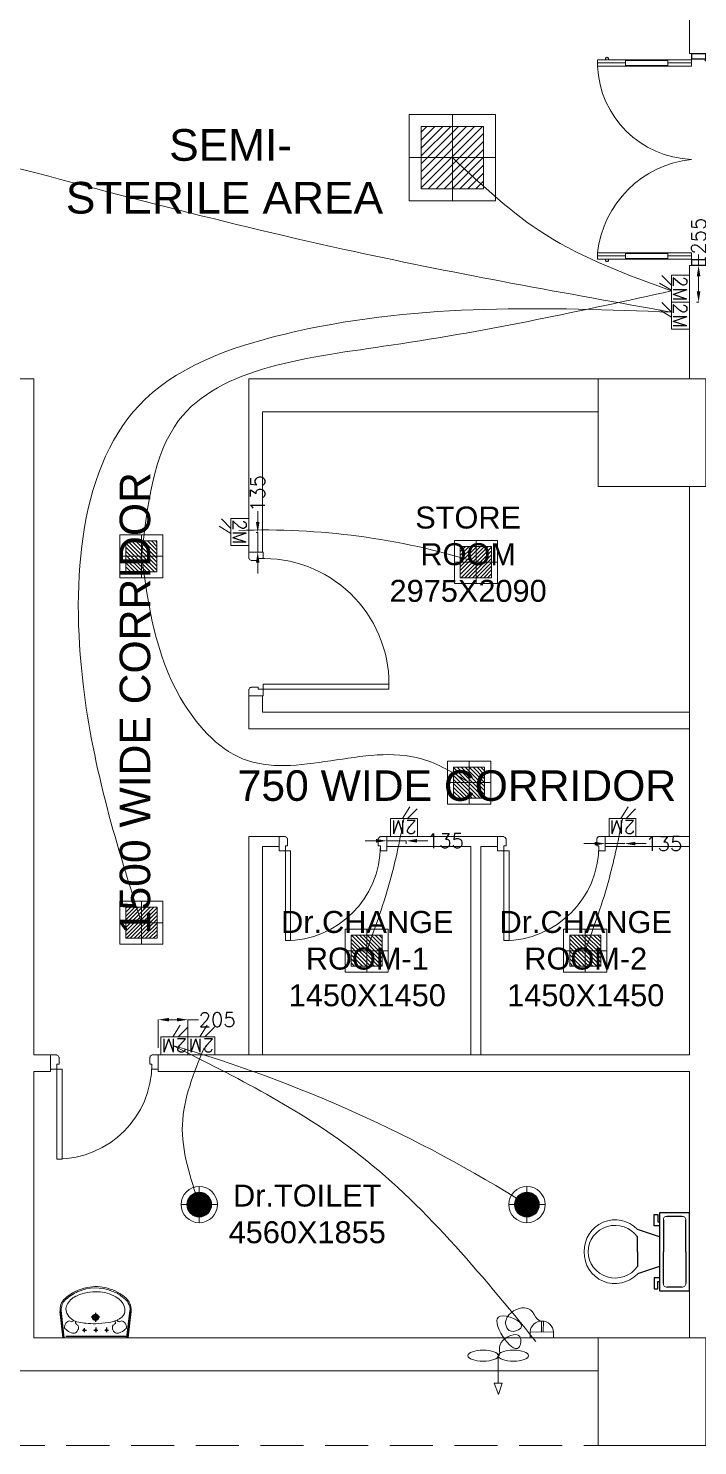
# Model space of a CAD drawing. Extents: x 3505867 to 4040009, y -660366 to -590408.
# Drawn here: x 3572977 to 3577633, y -613703 to -603838 of the extents above; entities that cross this region are included whole.
import ezdxf
from ezdxf.enums import TextEntityAlignment as Align

# ---------------------------------------------------------------- set-up
doc = ezdxf.new("R2010")
doc.units = 0
doc.header["$LTSCALE"] = 6
doc.header["$MEASUREMENT"] = 0
doc.linetypes.add('HIDDEN', pattern=[0.375, 0.25, -0.125])
doc.layers.get('0').update_dxf_attribs({"linetype": 'CONTINUOUS', "lineweight": 0})
doc.layers.get('Defpoints').update_dxf_attribs({"linetype": 'CONTINUOUS', "lineweight": 0})
for name, color, linetype, lineweight in [('24W RAW POWER', 1, 'CONTINUOUS', 0), ('24W UPS POWER LIGHT', 5, 'CONTINUOUS', 0), ('Chajja', 7, 'CONTINUOUS', 0), ('COL', 5, 'CONTINUOUS', 0), ('DIM', 7, 'CONTINUOUS', 0), ('DOOR', 44, 'CONTINUOUS', 0), ('Double Leaf Door', 4, 'CONTINUOUS', 0), ('ELE 36W EMERGENCY LIGHT', 5, 'CONTINUOUS', 0), ('ELE-12W LED', 1, 'CONTINUOUS', 0), ('ELE-12W UPS LIGHT', 3, 'CONTINUOUS', 0), ('ELE-24W EMERGENCY  LED LIGHT', 5, 'CONTINUOUS', 0), ('ELE-24W LED LIGHT', 1, 'CONTINUOUS', 0), ('ELE-2M RAW P.SB', 40, 'CONTINUOUS', 0), ('ELE-2M UPS P.SB', 3, 'CONTINUOUS', 0), ('ELE-36W EMERGENCY  LED LIGHT', 7, 'CONTINUOUS', 0), ('ELE-CABLE TRAY', 31, 'CONTINUOUS', 0), ('ELE-EXHAUST FAN', 10, 'CONTINUOUS', 0), ('WALL', 10, 'CONTINUOUS', 0)]:
    doc.layers.add(name, color=color, linetype=linetype, lineweight=lineweight)
doc.layers.add('ELE-LIGHTING WIRING', color=7, linetype='CONTINUOUS', lineweight=0, true_color=0x63d7b6)
doc.styles.add('ARIAL', font='arial.ttf')
doc.styles.add('ROMANS', font='romans.shx')
doc.styles.get("Standard").update_dxf_attribs({"font": 'SIMPLEX'})
doc.dimstyles.new('AEPL1', dxfattribs={"dimtxt": 100, "dimasz": 75, "dimexe": 1.25, "dimexo": 50, "dimtad": 0, "dimdec": 0, "dimtxsty": 'ROMANS', "dimcen": 2.5, "dimclrd": 7, "dimclre": 7, "dimadec": 0, "dimazin": 0, "dimtfac": 1, "dimtdec": 0, "dimtmove": 0, "dimatfit": 3, "dimfxl": 1, "dimlwd": 0, "dimlwe": 0, "dimarcsym": 0})

# ---------------------------------------------------------------- blocks, each defined once
blk = doc.blocks.new('750')
at = {"layer": 'DOOR'}
for p, q in [((-50, 705), (-47.5, 705)), ((-35, 690), (-35, 692.5)), ((-50, 45), (-47.5, 45)), ((-35, 60), (-35, 57.5)), ((50, 45), (50, 80)), ((50, 80), (675, 80)), ((50, 45), (675, 45)), ((675, 45), (675, 80))]:
    blk.add_line(p, q, dxfattribs=at)
for points in [[(15, 690), (15, 705), (50, 705), (50, 750), (-50, 750), (-50, 705)], [(-35, 690), (15, 690)], [(15, 60), (15, 45), (50, 45), (50, 0), (-50, 0), (-50, 45)], [(-35, 60), (15, 60)]]:
    blk.add_lwpolyline(points, dxfattribs=at)
for centre, start, end in [((-35, 705), 180, 270), ((-35, 45), 90, 180)]:
    blk.add_arc(centre, 12.5, start, end, dxfattribs=at)
at = {"layer": 'DOOR', "color": 145}
blk.add_arc((15, 45), 660, 0, 90, dxfattribs=at)
blk = doc.blocks.new('1800x80')
at = {"layer": 'Double Leaf Door'}
for points in [[(101770.4, -25417.9), (101775.3, -25417.9), (101775.3, -25121.4), (101770.4, -25121.4)], [(101814, -25121.4), (101809.1, -25121.4), (101809.1, -25417.9), (101814, -25417.9)], [(103113.4, -25121.4), (103118.4, -25121.4), (103118.4, -25417.9), (103113.4, -25417.9)], [(103157.1, -25417.9), (103152.1, -25417.9), (103152.1, -25121.4), (103157.1, -25121.4)]]:
    blk.add_hatch(color=6, dxfattribs=at).paths.add_polyline_path(points)
at = {"layer": 'Double Leaf Door', "color": 8}
for p, q in [((101770.4, -25581.8), (101770.4, -24927.6)), ((101770.4, -24927.6), (101814, -24927.6)), ((101792.2, -25121.4), (101792.2, -24927.6)), ((101814, -24927.6), (101814, -25581.8)), ((103157.1, -24927.6), (103113.4, -24927.6)), ((103113.4, -24927.6), (103113.4, -25581.8)), ((103135.3, -25121.4), (103135.3, -24927.6)), ((103157.1, -25581.8), (103157.1, -24927.6)), ((101756, -24985.1), (101756, -25003.1)), ((101770.4, -24983.1), (101758, -24983.1)), ((101758, -25005), (101770.4, -25005)), ((101770.4, -24983.1), (101770.4, -25005)), ((103157.1, -24983.1), (103169.5, -24983.1)), ((103157.1, -24983.1), (103157.1, -25005)), ((103169.5, -25005), (103157.1, -25005)), ((103171.5, -24985.1), (103171.5, -25003.1)), ((101792.2, -25581.8), (101792.2, -25417.9)), ((103135.3, -25581.8), (103135.3, -25417.9)), ((101726.2, -25581.8), (101726.2, -25681.8)), ((101766.4, -25581.8), (101726.2, -25581.8)), ((101728.2, -25583.8), (101728.2, -25679.8)), ((101764.4, -25583.8), (101728.2, -25583.8)), ((101764.4, -25678.9), (101764.4, -25583.8)), ((101766.4, -25676.9), (101766.4, -25581.8)), ((101814, -25581.8), (101770.4, -25581.8)), ((103113.4, -25581.8), (103157.1, -25581.8)), ((103161.1, -25676.9), (103161.1, -25581.8)), ((103161.1, -25581.8), (103201.2, -25581.8)), ((103163, -25678.9), (103163, -25583.8)), ((103163, -25583.8), (103199.3, -25583.8)), ((103199.3, -25583.8), (103199.3, -25679.8)), ((103201.2, -25581.8), (103201.2, -25681.8)), ((101726.2, -25681.8), (101766.4, -25681.8)), ((101728.2, -25679.8), (101766.4, -25679.8)), ((101776.3, -25678.9), (101764.4, -25678.9)), ((101778.3, -25676.9), (101766.4, -25676.9)), ((101766.4, -25679.8), (101776.3, -25679.8)), ((101766.4, -25681.8), (101778.3, -25681.8)), ((101776.3, -25679.8), (101776.3, -25678.9)), ((101778.3, -25681.8), (101778.3, -25676.9)), ((103149.1, -25681.8), (103149.1, -25676.9)), ((103149.1, -25676.9), (103161.1, -25676.9)), ((103161.1, -25681.8), (103149.1, -25681.8)), ((103151.1, -25679.8), (103151.1, -25678.9)), ((103151.1, -25678.9), (103163, -25678.9)), ((103161.1, -25679.8), (103151.1, -25679.8)), ((103199.3, -25679.8), (103161.1, -25679.8)), ((103201.2, -25681.8), (103161.1, -25681.8))]:
    blk.add_line(p, q, dxfattribs=at)
at = {"layer": 'Double Leaf Door', "color": 6}
for p, q in [((101814, -25121.4), (101770.4, -25121.4)), ((101770.4, -25121.4), (101770.4, -25417.9)), ((101775.3, -25417.9), (101775.3, -25121.4)), ((101809.1, -25417.9), (101809.1, -25121.4)), ((101814, -25417.9), (101814, -25121.4)), ((103113.4, -25417.9), (103113.4, -25121.4)), ((103113.4, -25121.4), (103157.1, -25121.4)), ((103118.4, -25417.9), (103118.4, -25121.4)), ((103152.1, -25417.9), (103152.1, -25121.4)), ((103157.1, -25121.4), (103157.1, -25417.9)), ((101770.4, -25417.9), (101814, -25417.9)), ((103157.1, -25417.9), (103113.4, -25417.9))]:
    blk.add_line(p, q, dxfattribs=at)
at = {"layer": 'Double Leaf Door', "color": 6, "ltscale": 100}
for p, q in [((101809.1, -25121.4), (101809.1, -25417.9)), ((103118.4, -25121.4), (103118.4, -25417.9))]:
    blk.add_line(p, q, dxfattribs=at)
at = {"layer": 'Double Leaf Door', "color": 6}
for points in [[(101770.4, -25121.4), (101770.4, -25417.9), (101775.3, -25417.9), (101775.3, -25121.4), (101770.4, -25121.4)], [(101814, -25121.4), (101814, -25417.9), (101809.1, -25417.9), (101809.1, -25121.4), (101814, -25121.4)], [(103113.4, -25121.4), (103113.4, -25417.9), (103118.4, -25417.9), (103118.4, -25121.4), (103113.4, -25121.4)], [(103157.1, -25121.4), (103157.1, -25417.9), (103152.1, -25417.9), (103152.1, -25121.4), (103157.1, -25121.4)]]:
    blk.add_lwpolyline(points, dxfattribs=at)
at = {"layer": 'Double Leaf Door', "ltscale": 5000}
for points in [[(101770.4, -25121.4), (101770.4, -25417.9), (101775.3, -25417.9), (101775.3, -25121.4), (101770.4, -25121.4)], [(103157.1, -25121.4), (103157.1, -25417.9), (103152.1, -25417.9), (103152.1, -25121.4), (103157.1, -25121.4)]]:
    blk.add_lwpolyline(points, dxfattribs=at)
at = {"layer": 'Double Leaf Door', "color": 8}
for centre, radius, start, end in [((101731.8, -25658.9), 736, 6.01421, 83.58626), ((103143.1, -25606.8), 679.9, 92.50464, 177.89489), ((101756, -24994.1), 3.72, 90, 270), ((101758, -24985.1), 1.98, 90, 180), ((101758, -25003.1), 1.98, 180, 270), ((103169.5, -24985.1), 1.98, 0, 90), ((103169.5, -25003.1), 1.98, 270, 0), ((103171.5, -24994.1), 3.72, 270, 90)]:
    blk.add_arc(centre, radius, start, end, dxfattribs=at)
blk = doc.blocks.new('A$C19B8274B')
at = {"layer": 'DOOR'}
for p, q in [((-45, 925), (-80, 925)), ((-80, 50), (-80, 925)), ((-45, 50), (-45, 925)), ((-45, 50), (-80, 50)), ((-955, -50), (-955, -47.5)), ((-940, -35), (-942.5, -35)), ((-60, -35), (-57.5, -35)), ((-45, -50), (-45, -47.5))]:
    blk.add_line(p, q, dxfattribs=at)
for points in [[(-940, 15), (-955, 15), (-955, 50), (-1000, 50), (-1000, -50), (-955, -50)], [(-940, -35), (-940, 15)], [(-60, 15), (-45, 15), (-45, 50), (0, 50), (0, -50), (-45, -50)], [(-60, -35), (-60, 15)]]:
    blk.add_lwpolyline(points, dxfattribs=at)
at = {"layer": 'DOOR', "color": 145}
blk.add_arc((-80, 50), 875, 90, 182.29244, dxfattribs=at)
at = {"layer": 'DOOR'}
for centre, start, end in [((-955, -35), 270, 0), ((-45, -35), 180, 270)]:
    blk.add_arc(centre, 12.5, start, end, dxfattribs=at)
blk = doc.blocks.new('rhej')
at = {"color": 8, "lineweight": 25}
for p, q in [((271.6, 188.9), (271.6, 266.4)), ((271.6, 266.4), (297.5, 266.4)), ((297.5, 266.4), (297.5, 214.7)), ((297.5, 214.7), (310.4, 214.7)), ((310.4, 279.4), (310.4, -263.7)), ((517.3, 279.4), (310.4, 279.4)), ((336.3, 227.7), (336.3, 7.8)), ((465.6, 253.5), (362.2, 253.5)), ((491.5, 7.8), (491.5, 227.7)), ((517.3, 7.8), (517.3, 279.4)), ((310.4, 111.3), (155.3, 163)), ((155.3, 7.8), (155.3, 111.3)), ((310.4, 188.9), (271.6, 188.9)), ((155.3, 7.8), (155.3, -95.6)), ((336.3, -212), (336.3, 7.8)), ((491.5, 7.8), (491.5, -212)), ((517.3, -263.7), (517.3, 7.8)), ((310.4, -95.6), (155.3, -147.3)), ((271.6, -173.2), (271.6, -250.8)), ((310.4, -173.2), (271.6, -173.2)), ((271.6, -250.8), (297.5, -250.8)), ((297.5, -250.8), (297.5, -199.1)), ((297.5, -199.1), (310.4, -199.1)), ((310.4, -263.7), (517.3, -263.7)), ((465.6, -237.9), (362.2, -237.9))]:
    blk.add_line(p, q, dxfattribs=at)
at = {"color": 8, "extrusion": (0, 0, -1)}
for centre, major_axis, start_param, end_param in [((0, 15.7), (151.4, -151.4), 2.319632, 4.738539), ((0.9, 2.3), (-133.6, -133.6), 0.814663, 3.31238), ((358.9, 230.9), (-16.2, -16.2), 0.643501, 2.498091), ((468.8, 230.9), (16.2, -16.2), 3.785094, 5.639684), ((0, 0), (-151.4, -151.4), 4.686239, 7.105146), ((0.9, 13.4), (-133.6, -133.6), 4.541602, 7.039318), ((358.9, -215.2), (-16.2, -16.2), -0.927295, 0.927295), ((468.8, -215.2), (16.2, -16.2), 5.35589, 7.21048)]:
    blk.add_ellipse(centre, major_axis=major_axis, ratio=1, start_param=start_param, end_param=end_param, dxfattribs=at)
blk = doc.blocks.new('u46')
at = {"color": 8, "lineweight": 25}
for p, q in [((-10.2, 228.4), (174.5, 249.1)), ((-10.2, 220.4), (181.2, 241.9)), ((-0.6, -208.9), (0.6, 208.9)), ((56.5, 80.8), (29.2, 80.8)), ((61.7, 1.6), (29.2, 1.6)), ((44.2, 92.9), (44.2, 66.7)), ((44.2, 13.7), (44.2, -12.6)), ((163.2, 3), (101.8, 3)), ((133.1, -27.2), (133.1, 33.1)), ((61.7, -73.2), (29.2, -73.2)), ((44.2, -61.1), (44.2, -87.4)), ((-10.2, -216.1), (181.2, -237.6)), ((-10.2, -224.1), (174.5, -244.8))]:
    blk.add_line(p, q, dxfattribs=at)
at = {"color": 8, "extrusion": (0, 0, -1)}
for centre, major_axis, start_param, end_param in [((144.8, 128.2), (1.1, 126.1), -1.238036, -0.892193), ((65.8, 198.9), (0, 20.7), -1.101507, 0.481509), ((57.5, 163.3), (-0.3, 56.9), 0.324902, 0.965135), ((208, 103.4), (0, 109.8), -1.431017, -0.436146), ((189.6, 137.7), (0, 70.9), -0.405199, 0.56573), ((187.7, 150.5), (0, 99.5), -0.132539, 0.848731), ((185.8, 147.6), (0.1, 94.4), -0.049658, 0.838116), ((153.9, 79), (-0.2, 139.7), 0.557563, 1.193786), ((57.3, 20.1), (0, 275.4), 0.806541, 1.180915), ((49.5, 13.5), (-0.1, 293.9), 0.809856, 1.41441), ((56, 154.5), (0, 34), 4.33982, 5.202657), ((64.6, 170.4), (0.3, 49.2), 3.359735, 4.09512), ((62.5, 153), (0, 31.9), 2.620328, 3.422401), ((104.1, 117.8), (-0.2, 26.8), -1.278641, -0.487266), ((96.3, 135.9), (0, 7.39), -0.727724, 1.373337), ((387.1, 47.9), (-0.3, 296.4), -1.495794, -1.328336), ((110.3, 167.2), (-6.08, 6.08), 4.867594, 6.265028), ((110.5, 165), (5.47, 5.47), 2.097053, 3.541809), ((90.3, 184.5), (0, 17.9), 0.880684, 2.260744), ((13.1, 6.8), (0, 297.5), 1.141495, 1.637774), ((35, 2.5), (0, 302.7), 1.155365, 1.952189), ((44.2, 80.8), (0.02, 6.43), 3.139035, 9.42222), ((44.2, 1.6), (0.08, 6.43), 3.12883, 9.412015), ((820.2, -1), (0.1, 732.1), -1.56667, -1.474079), ((888.1, 36.7), (0.8, 800.7), 4.558159, 4.668067), ((133.1, 3), (0, 21.6), 3.141254, 9.424439), ((133.1, 3), (-0.1, 15.5), 3.145308, 9.428493), ((133.1, 3), (0, 10.9), 3.142047372431534, 9.42523267961112), ((72.5, -1.7), (-0.1, 274.2), 1.346594, 1.865175), ((44.2, -73.2), (0.02, 6.43), 3.139035, 9.42222), ((263.1, -73.7), (0.1, 166.8), 4.181112, 4.641559), ((56.1, -13.3), (0.2, 287), 1.808981, 2.322804), ((62.5, -10.9), (0, 247.5), 1.579809, 2.112792), ((56, -148.1), (0, 34), 4.222121, 5.084958), ((64.6, -163.9), (0.1, 49.2), -0.960797, -0.225412), ((144.8, -121.8), (-0.3, 126.1), 4.027191, 4.373034), ((62.5, -146.6), (-0.1, 31.9), -0.276767, 0.525307), ((57.5, -156.9), (0.3, 56.9), 2.176458, 2.816691), ((104.1, -111.4), (0.2, 26.8), 3.628858, 4.420234), ((96.6, -128.2), (-0.03, 8.55), 1.455188, 3.796569), ((110.3, -160.8), (-6.08, 6.08), 4.730546, 6.12798), ((111.3, -159.3), (6.17, 6.17), 4.354779, 6.027124), ((90.3, -178.1), (0, 17.9), 0.880848, 2.260908), ((192.6, -126.1), (0, 80.1), 3.554495, 4.299548), ((163.1, -79.8), (0.2, 126), 2.054055, 2.802751), ((171.7, -117.2), (-0.1, 123.1), 2.127435, 2.640092), ((124.5, -51.6), (-0.2, 200.3), 1.868215, 2.281789), ((65.8, -192.5), (0, 20.7), 2.661884, 4.2449), ((181.2, -107), (0, 94.7), 2.890537, 3.362984), ((184.7, -162.2), (-0.1, 83.2), 2.850118, 3.264751), ((188.2, -159.7), (0, 78.1), 2.562376, 3.231693), ((187.2, -138.1), (-0.1, 106), 2.310552, 2.942572)]:
    blk.add_ellipse(centre, major_axis=major_axis, ratio=1, start_param=start_param, end_param=end_param, dxfattribs=at)
blk = doc.blocks.new('CIVIL IVF')
at = {"layer": 'Chajja', "color": 8, "linetype": 'HIDDEN', "ltscale": 200}
blk.add_line((-33055, 235.2), (-10540, 235.2), dxfattribs=at)
at = {"layer": 'COL', "color": 8}
for points in [[(-16305, 7660.2), (-15555, 7660.2), (-15555, 6910.2), (-16305, 6910.2)], [(-15555, 985.2), (-16305, 985.2), (-16305, 235.2), (-15555, 235.2)]]:
    blk.add_lwpolyline(points, close=True, dxfattribs=at)
at = {"layer": 'WALL', "color": 8, "linetype": 'ByBlock'}
for p, q in [((-15670, 9925.2), (-15670, 10700.2)), ((-15670, 7660.2), (-15670, 8450.2)), ((-22265, 7660.2), (-20230, 7660.2)), ((-20230, 7660.2), (-20230, 2955.2)), ((-18735, 7660.2), (-16305, 7660.2)), ((-16305, 7430.2), (-18640, 7430.2)), ((-15670, 6910.2), (-15670, 2955.2)), ((-18735, 6455.2), (-18640, 6455.2)), ((-18735, 5455.2), (-18735, 5225.2)), ((-18735, 5455.2), (-18640, 5455.2)), ((-18640, 5455.2), (-18640, 5340.2)), ((-15670, 5340.2), (-18640, 5340.2)), ((-15670, 5225.2), (-18735, 5225.2)), ((-18525, 4475.2), (-18735, 4475.2)), ((-18735, 4475.2), (-18735, 2955.2)), ((-18525, 4405.2), (-18525, 4475.2)), ((-17005, 4475.2), (-17775, 4475.2)), ((-17775, 4405.2), (-17775, 4475.2)), ((-17005, 4405.2), (-17005, 4475.2)), ((-15670, 4475.2), (-16255, 4475.2)), ((-16255, 4405.2), (-16255, 4475.2)), ((-18525, 4405.2), (-18640, 4405.2)), ((-18640, 4405.2), (-18640, 2955.2)), ((-17190, 4405.2), (-17775, 4405.2)), ((-17190, 4405.2), (-17190, 2955.2)), ((-17120, 4405.2), (-17120, 2955.2)), ((-17005, 4405.2), (-17120, 4405.2)), ((-15670, 4405.2), (-16255, 4405.2)), ((-20115, 2955.2), (-20230, 2955.2)), ((-20115, 2955.2), (-20115, 2840.2)), ((-15670, 2955.2), (-19365, 2955.2)), ((-19365, 2955.2), (-19365, 2840.2)), ((-20230, 2840.2), (-20230, 985.2)), ((-20115, 2840.2), (-20230, 2840.2)), ((-15670, 2840.2), (-19365, 2840.2)), ((-15670, 2840.2), (-15670, 985.2)), ((-20230, 985.2), (-16305, 985.2)), ((-22265, 755.2), (-16305, 755.2))]:
    blk.add_line(p, q, dxfattribs=at)
at = {"layer": 'WALL', "color": 8, "lineweight": 0}
for p, q in [((-15670, 9925.2), (-15555, 9925.2)), ((-15670, 8450.2), (-15555, 8450.2)), ((-18735, 7660.2), (-18735, 6455.2)), ((-18640, 7430.2), (-18640, 6455.2)), ((-16190, 985.2), (-15935, 985.2))]:
    blk.add_line(p, q, dxfattribs=at)
at = {"layer": 'DOOR', "color": 8, "linetype": 'Continuous', "rotation": 270}
blk.add_blockref('A$C19B8274B', (-18685, 5455.2), dxfattribs=at)
at = {"layer": 'DOOR', "color": 8, "rotation": 270}
for p in [(-18525, 4425.2), (-17005, 4425.2), (-20115, 2905.2)]:
    blk.add_blockref('750', p, dxfattribs=at)
at = {"layer": 'Double Leaf Door', "color": 8, "rotation": 90}
blk.add_blockref('1800x80', (-41236.8, -93276.1), dxfattribs=at)
at = {"layer": 'WALL', "color": 8, "linetype": 'ByBlock'}
blk.add_blockref('rhej', (-16187.3, 1577.3), dxfattribs=at)
at = {"layer": 'WALL', "color": 8, "linetype": 'ByBlock', "rotation": 90}
blk.add_blockref('u46', (-19799, 995.4), dxfattribs=at)
at = {"layer": 'DIM', "color": 8, "style": 'ARIAL'}
blk.add_text('1500 WIDE CORRIDOR', height=212.5, rotation=90, dxfattribs=at).set_placement((-19357.7, 5403), align=Align.BOTTOM_CENTER)
blk.add_text('750 WIDE CORRIDOR', height=212.5, dxfattribs=at).set_placement((-17287.7, 4659.4), align=Align.BOTTOM_CENTER)
at = {"layer": 'DIM', "color": 8, "char_height": 153, "width": 1198.956, "attachment_point": 5, "style": 'ARIAL'}
for s, insert in [('STORE ROOM\\P2975X2090', (-17209.4, 6439)), ('Dr.CHANGE\\PROOM-1\\P1450X1450', (-17911, 3624.2)), ('Dr.CHANGE\\PROOM-2\\P1450X1450', (-16391.1, 3624.2)), ('Dr.TOILET\\P4560X1855', (-18328.8, 1847.2))]:
    blk.add_mtext(s, dxfattribs=dict(at, insert=insert))
at = {"layer": 'WALL', "color": 8, "linetype": 'Continuous', "insert": (-18904.7, 9103.3), "char_height": 220.414, "width": 4941.395, "attachment_point": 5, "style": 'ARIAL'}
blk.add_mtext(' SEMI-\\PSTERILE AREA', dxfattribs=at)
blk = doc.blocks.new('18W LED')
at = {"layer": 'ELE-12W LED'}
h = blk.add_hatch(dxfattribs=at)
h.set_pattern_fill('ANSI31', color=252)
h.set_pattern_definition([(45, (-1135553.9097, 459369.4158), (-2.24506403, 2.24506403), [])])
edge = h.paths.add_edge_path()
edge.add_arc((0, 0), 85.7, 0, 360)
at = {"layer": 'ELE-12W LED', "color": 1}
for p, q in [((0, -126.1), (0, 126.1)), ((-126.1, 0), (126.1, 0))]:
    blk.add_line(p, q, dxfattribs=at)
for radius in [126.1, 85.7]:
    blk.add_circle((0, 0), radius, dxfattribs=at)
blk = doc.blocks.new('2M UPS SB')
at = {"layer": 'ELE-2M UPS P.SB', "color": 3}
for p, q in [((-134, 160), (-69, 265)), ((-240, 160), (-240, 0)), ((0, 160), (-240, 160)), ((-88, 160), (-3, 245)), ((0, 160), (0, 0))]:
    blk.add_line(p, q, dxfattribs=at)
blk.add_text('2M', height=120, rotation=180, dxfattribs=at).set_placement((-6, 143))
blk = doc.blocks.new('A$C44D17E71')
at = {"layer": 'ELE-EXHAUST FAN', "color": 1}
for p, q in [((-13.3, 0.72), (-9.75, 2.1)), ((-13.3, 0.72), (-9.75, -0.48)), ((-9.75, 2.1), (-9.75, -0.48)), ((-0.97, 0.81), (-9.75, 0.81)), ((6.62, -9.32), (4.71, -9.31)), ((4.71, -9.31), (4.71, -16.8)), ((6.59, -16.81), (6.62, -9.32)), ((6.61, -12.95), (10.07, -12.97)), ((6.61, -13.55), (10.06, -13.57)), ((6.59, -16.81), (4.71, -16.8))]:
    blk.add_line(p, q, dxfattribs=at)
blk.add_ellipse((-0.97, 5.64), major_axis=(0, -4.83), ratio=0.36355, dxfattribs=at)
at = {"layer": 'ELE-EXHAUST FAN', "color": 1, "extrusion": (0, 0, -1)}
blk.add_ellipse((-0.97, -4.02), major_axis=(0, 4.83), ratio=0.36355, dxfattribs=at)
blk.add_ellipse((6.31, -13.06), major_axis=(0.02, 3.76), ratio=1, start_param=0.079283, end_param=3.06231, dxfattribs=at)
at = {"layer": 'ELE-EXHAUST FAN', "color": 1}
blk.add_open_spline([(-1.04, 0.81), (-0.79, -0.3), (3.44, 2.5), (7.59, -7.04), (-0.96, -5.98), (5.22, 0.41), (14.27, 3.09), (9.16, -9.39), (5.43, -2.53), (11.73, 0.02), (16.82, -10.79), (10.14, -10.71), (10.07, -12.97)], degree=3, knots=[0, 0, 0, 0, 6.261699, 12.352893, 15.787239, 21.858742, 28.752755, 35.678217, 39.225495, 45.354107, 53.693878, 67.421453, 67.421453, 67.421453, 67.421453], dxfattribs=at)
blk = doc.blocks.new('2M SB')
at = {"layer": 'ELE-2M RAW P.SB'}
for p, q in [((-134, 160), (-69, 265)), ((-240, 160), (-240, 0)), ((0, 160), (-240, 160)), ((-88, 160), (-3, 245)), ((0, 160), (0, 0))]:
    blk.add_line(p, q, dxfattribs=at)
blk.add_text('2M', height=120, rotation=180, dxfattribs=at).set_placement((-6, 143))
blk = doc.blocks.new('QWE')
at = {"layer": 'ELE-12W UPS LIGHT'}
h = blk.add_hatch(dxfattribs=at)
h.set_pattern_fill('ANSI31', color=8)
h.set_pattern_definition([(45, (-1135553.9097, 459369.4158), (-2.24506403, 2.24506403), [])])
edge = h.paths.add_edge_path()
edge.add_arc((0, 0), 85.7, 0, 360)
at = {"layer": 'ELE-12W UPS LIGHT', "color": 3}
for p, q in [((0, -126.1), (0, 126.1)), ((-126.1, 0), (126.1, 0))]:
    blk.add_line(p, q, dxfattribs=at)
for radius in [126.1, 85.7]:
    blk.add_circle((0, 0), radius, dxfattribs=at)
blk = doc.blocks.new('24w led light')
at = {"layer": 'ELE-24W LED LIGHT', "color": 1, "lineweight": 0}
for p, q in [((159, 159), (-160, 159)), ((-160, 159), (-160, -160)), ((115, 115), (-116, 115)), ((-116, 115), (-116, -116)), ((110, -116), (-116, 110)), ((115, -92), (-92, 115)), ((115, -64), (-64, 115)), ((115, -35), (-35, 115)), ((115, -7), (-7, 115)), ((-1, -160), (-1, 159)), ((115, 21), (21, 115)), ((115, 49), (49, 115)), ((115, 77), (77, 115)), ((115, 106), (106, 115)), ((115, -116), (115, 115)), ((159, -160), (159, 159)), ((82, -116), (-116, 82)), ((54, -116), (-116, 54)), ((26, -116), (-116, 26)), ((-160, -1), (159, -1)), ((-3, -116), (-116, -3)), ((-31, -116), (-116, -31)), ((-59, -116), (-116, -59)), ((-87, -116), (-116, -87)), ((-160, -160), (159, -160)), ((-115, -116), (-116, -115)), ((-116, -116), (115, -116))]:
    blk.add_line(p, q, dxfattribs=at)
blk = doc.blocks.new('24w led emeregency')
at = {"layer": 'ELE-24W EMERGENCY  LED LIGHT'}
h = blk.add_hatch(dxfattribs=at)
h.set_pattern_fill('ANSI31', scale=166.67, style=0)
h.paths.add_polyline_path([(-115, -115), (-115, 115), (115, 115), (115, -115)])
at = {"layer": 'ELE-24W EMERGENCY  LED LIGHT', "color": 5}
for p, q in [((0, 160), (0, -160)), ((-160, 0), (160, 0))]:
    blk.add_line(p, q, dxfattribs=at)
for points in [[(-160, -160), (-160, 160), (160, 160), (160, -160)], [(-115, -115), (-115, 115), (115, 115), (115, -115)]]:
    blk.add_lwpolyline(points, close=True, dxfattribs=at)
blk = doc.blocks.new('ELE.EMERGENCY 40W LED LIGHT')
at = {"layer": 'ELE-36W EMERGENCY  LED LIGHT'}
h = blk.add_hatch(dxfattribs=at)
h.set_pattern_fill('ANSI31', color=5, scale=300, style=0)
h.paths.add_polyline_path([(-207.7, -207.7), (-207.7, 207.7), (207.7, 207.7), (207.7, -207.7)])
for p, q in [((0, 288), (0, -288)), ((-288, 0), (288, 0))]:
    blk.add_line(p, q, dxfattribs=at)
for points in [[(-288, -288), (-288, 288), (288, 288), (288, -288)], [(-207.7, -207.7), (-207.7, 207.7), (207.7, 207.7), (207.7, -207.7)]]:
    blk.add_lwpolyline(points, close=True, dxfattribs=at)
blk = doc.blocks.new('*D482')
at = {"layer": 'Defpoints', "color": 0, "linetype": 'ByBlock', "transparency": 16777216}
for p in [(3577576, -605488.3), (3577640, -605488.3), (3577576, -605743.4)]:
    blk.add_point(p, dxfattribs=at)
at = {"layer": 'ELE-CABLE TRAY', "color": 7, "linetype": 'ByBlock', "lineweight": 0, "transparency": 16777216}
for p, q in [((3577640, -605488.3), (3577640, -605413.3)), ((3577626, -605488.3), (3577641.2, -605488.3)), ((3577640, -605668.4), (3577640, -605563.3)), ((3577626, -605743.4), (3577641.2, -605743.4))]:
    blk.add_line(p, q, dxfattribs=at)
at = {"layer": 'ELE-CABLE TRAY', "color": 7, "linetype": 'ByBlock', "transparency": 16777216}
for points in [[(3577652.5, -605563.3), (3577627.5, -605563.3), (3577640, -605488.3)], [(3577627.5, -605668.4), (3577652.5, -605668.4), (3577640, -605743.4)]]:
    blk.add_solid(points, dxfattribs=at)
at = {"layer": 'ELE-CABLE TRAY', "color": 0, "linetype": 'ByBlock', "transparency": 16777216, "insert": (3577640, -605284.1), "char_height": 100, "attachment_point": 5, "rotation": 90, "style": 'ROMANS'}
blk.add_mtext('255', dxfattribs=at)
blk = doc.blocks.new('*D498')
at = {"layer": 'Defpoints', "color": 0, "linetype": 'ByBlock', "transparency": 16777216}
for p in [(3574511, -607348.2), (3574572.6, -607348.2), (3574511, -607483.2)]:
    blk.add_point(p, dxfattribs=at)
at = {"layer": 'ELE-CABLE TRAY', "color": 7, "linetype": 'ByBlock', "lineweight": 0, "transparency": 16777216}
for p, q in [((3574572.6, -607273.2), (3574572.6, -607198.2)), ((3574561, -607348.2), (3574573.9, -607348.2)), ((3574572.6, -607483.2), (3574572.6, -607348.2)), ((3574561, -607483.2), (3574573.9, -607483.2)), ((3574572.6, -607558.2), (3574572.6, -607633.2))]:
    blk.add_line(p, q, dxfattribs=at)
at = {"layer": 'ELE-CABLE TRAY', "color": 7, "linetype": 'ByBlock', "transparency": 16777216}
for points in [[(3574560.1, -607273.2), (3574585.1, -607273.2), (3574572.6, -607348.2)], [(3574585.1, -607558.2), (3574560.1, -607558.2), (3574572.6, -607483.2)]]:
    blk.add_solid(points, dxfattribs=at)
at = {"layer": 'ELE-CABLE TRAY', "color": 0, "linetype": 'ByBlock', "transparency": 16777216, "insert": (3574572.6, -607076.2), "char_height": 100, "attachment_point": 5, "rotation": 90, "style": 'ROMANS'}
blk.add_mtext('135', dxfattribs=at)
blk = doc.blocks.new('*D499')
at = {"layer": 'Defpoints', "color": 0, "linetype": 'ByBlock', "transparency": 16777216}
for p in [(3575471, -609463.2), (3575606, -609463.2), (3575606, -609493.4)]:
    blk.add_point(p, dxfattribs=at)
at = {"layer": 'ELE-CABLE TRAY', "color": 7, "linetype": 'ByBlock', "lineweight": 0, "transparency": 16777216}
for p, q in [((3575396, -609493.4), (3575321, -609493.4)), ((3575471, -609493.4), (3575606, -609493.4)), ((3575471, -609513.2), (3575471, -609494.7)), ((3575606, -609513.2), (3575606, -609494.7)), ((3575681, -609493.4), (3575756, -609493.4))]:
    blk.add_line(p, q, dxfattribs=at)
at = {"layer": 'ELE-CABLE TRAY', "color": 7, "linetype": 'ByBlock', "transparency": 16777216}
for points in [[(3575396, -609505.9), (3575396, -609480.9), (3575471, -609493.4)], [(3575681, -609480.9), (3575681, -609505.9), (3575606, -609493.4)]]:
    blk.add_solid(points, dxfattribs=at)
at = {"layer": 'ELE-CABLE TRAY', "color": 0, "linetype": 'ByBlock', "transparency": 16777216, "insert": (3575878.1, -609493.4), "char_height": 100, "attachment_point": 5, "style": 'ROMANS'}
blk.add_mtext('135', dxfattribs=at)
blk = doc.blocks.new('*D500')
at = {"layer": 'Defpoints', "color": 0, "linetype": 'ByBlock', "transparency": 16777216}
for p in [(3576991, -609463.2), (3577126, -609463.2), (3577126, -609512.8)]:
    blk.add_point(p, dxfattribs=at)
at = {"layer": 'ELE-CABLE TRAY', "color": 7, "linetype": 'ByBlock', "lineweight": 0, "transparency": 16777216}
for p, q in [((3576916, -609512.8), (3576841, -609512.8)), ((3576991, -609512.8), (3577126, -609512.8)), ((3576991, -609513.2), (3576991, -609514)), ((3577126, -609513.2), (3577126, -609514)), ((3577201, -609512.8), (3577276, -609512.8))]:
    blk.add_line(p, q, dxfattribs=at)
at = {"layer": 'ELE-CABLE TRAY', "color": 7, "linetype": 'ByBlock', "transparency": 16777216}
for points in [[(3576916, -609525.3), (3576916, -609500.3), (3576991, -609512.8)], [(3577201, -609500.3), (3577201, -609525.3), (3577126, -609512.8)]]:
    blk.add_solid(points, dxfattribs=at)
at = {"layer": 'ELE-CABLE TRAY', "color": 0, "linetype": 'ByBlock', "transparency": 16777216, "insert": (3577398.1, -609512.8), "char_height": 100, "attachment_point": 5, "style": 'ROMANS'}
blk.add_mtext('135', dxfattribs=at)
blk = doc.blocks.new('*D501')
at = {"layer": 'Defpoints', "color": 0, "linetype": 'ByBlock', "transparency": 16777216}
for p in [(3574086.3, -610738.3), (3573881, -610983.2), (3574086.3, -610983.2)]:
    blk.add_point(p, dxfattribs=at)
at = {"layer": 'ELE-CABLE TRAY', "color": 7, "linetype": 'ByBlock', "lineweight": 0, "transparency": 16777216}
for p, q in [((3573881, -610933.2), (3573881, -610737.1)), ((3573956, -610738.3), (3574011.3, -610738.3)), ((3574086.3, -610933.2), (3574086.3, -610737.1)), ((3574086.3, -610738.3), (3574161.3, -610738.3))]:
    blk.add_line(p, q, dxfattribs=at)
at = {"layer": 'ELE-CABLE TRAY', "color": 7, "linetype": 'ByBlock', "transparency": 16777216}
for points in [[(3573956, -610725.8), (3573956, -610750.8), (3573881, -610738.3)], [(3574011.3, -610750.8), (3574011.3, -610725.8), (3574086.3, -610738.3)]]:
    blk.add_solid(points, dxfattribs=at)
at = {"layer": 'ELE-CABLE TRAY', "color": 0, "linetype": 'ByBlock', "transparency": 16777216, "insert": (3574290.5, -610738.3), "char_height": 100, "attachment_point": 5, "style": 'ROMANS'}
blk.add_mtext('205', dxfattribs=at)

msp = doc.modelspace()

# ---------------------------------------------------------------- linework, layer by layer
at = {"layer": 'ELE-LIGHTING WIRING', "linetype": 'ByBlock'}
for centre, radius, start, end in [((3574616.1, -612309.4), 4979.9, 72.77749, 92.01584), ((3571263.1, -620259.5), 9729.2, 57.81082, 73.76716)]:
    msp.add_arc(centre, radius, start, end, dxfattribs=at)
for points in [[(3577451, -605813.3), (3575246.2, -605392.2), (3572629.8, -604738.3)], [(3577451, -605813.3), (3574835.8, -605948.8), (3573789.2, -606419.9), (3573357.8, -608402.5), (3573763, -610062.8)], [(3578763.8, -606478.3, 0), (3578036.6, -610099.1, 0), (3579645.7, -610783.8, 0)], [(3573982.8, -610918.2), (3575243.5, -611651), (3576508.4, -612978.2)]]:
    msp.add_spline(points, degree=3, dxfattribs=at)
at = {"layer": 'ELE-LIGHTING WIRING', "color": 254, "linetype": 'ByBlock', "true_color": 0xdebad0}
for points in [[(3577451, -605666.3), (3576575, -605274.3), (3575927.3, -604738.3)], [(3577451, -605666.3), (3575501.4, -606043.5), (3574022.4, -606568.8), (3573763.5, -607513.2)], [(3573763.5, -607513.2), (3574033.8, -608495.4), (3574467.7, -608922.2), (3575712.3, -608922.2), (3576043.5, -609088.2)], [(3575590.8, -609338.2), (3575499.2, -609752.1), (3575331, -610258.2)], [(3577110.8, -609338.2), (3577019.2, -609752.1), (3576851, -610258.2)], [(3574198.9, -610934.5), (3574048.5, -611468.1), (3574166, -612025.7)]]:
    msp.add_spline(points, degree=3, dxfattribs=at)

# ---------------------------------------------------------------- block references
at = {"linetype": 'ByBlock'}
msp.add_blockref('CIVIL IVF', (3593246, -613938.4), dxfattribs=at)
at = {"layer": '24W RAW POWER', "lineweight": 9, "xscale": -0.9404388715045132, "yscale": 0.9404388715045132, "zscale": 0.9404388715045132}
for p in [(3576090.5, -607552.8), (3573763, -610062.8)]:
    msp.add_blockref('24w led light', p, dxfattribs=at)
at = {"layer": '24W UPS POWER LIGHT', "lineweight": 9, "xscale": -0.9375000000222322, "yscale": 0.9375000000222322, "zscale": 0.9375000000222322}
for p in [(3573763.5, -607513.2), (3576043.5, -609088.2), (3575331, -610258.2), (3576851, -610258.2)]:
    msp.add_blockref('24w led emeregency', p, dxfattribs=at)
at = {"layer": 'ELE 36W EMERGENCY LIGHT', "xscale": 1.041666666677768, "yscale": 1.041666666677768, "zscale": 1.041666666677768}
msp.add_blockref('ELE.EMERGENCY 40W LED LIGHT', (3575927.3, -604738.3), dxfattribs=at)
at = {"layer": 'ELE-12W LED', "color": 6, "xscale": -1}
msp.add_blockref('18W LED', (3576446, -612025.7), dxfattribs=at)
at = {"layer": 'ELE-12W UPS LIGHT', "linetype": 'ByBlock', "xscale": -1}
msp.add_blockref('QWE', (3574166, -612025.7), dxfattribs=at)
at = {"layer": 'ELE-2M RAW P.SB', "color": 6, "xscale": 0.7812500000005363, "yscale": 0.7812500000005363, "zscale": 0.7812500000005363}
for p, rotation in [((3577576, -605744.4), 89.99999999999979), ((3574511, -607250.1), 89.99999999999979), ((3574086.9, -610983.2), 359.9999999999998)]:
    msp.add_blockref('2M SB', p, dxfattribs=dict(at, rotation=rotation))
at = {"layer": 'ELE-2M UPS P.SB', "color": 6, "xscale": 0.7812500000005363, "yscale": 0.7812500000005363, "zscale": 0.7812500000005363}
for p, rotation in [((3577576, -605556.9), 89.9999999999999), ((3575684.5, -609463.2), 359.9999999999998), ((3577204.5, -609463.2), 359.9999999999998), ((3574274.4, -610982.8), 359.9999999999999)]:
    msp.add_blockref('2M UPS SB', p, dxfattribs=dict(at, rotation=rotation))
at = {"layer": 'ELE-EXHAUST FAN', "xscale": 21.82094173196808, "yscale": 21.82094173196808, "zscale": 21.82094173196808, "rotation": 90.00000000000001}
msp.add_blockref('A$C44D17E71', (3576264.1, -613056), dxfattribs=at)

# ---------------------------------------------------------------- dimensions: what is measured, and where the dimension line sits
at = {"layer": 'ELE-CABLE TRAY', "color": 0, "linetype": 'ByBlock'}
for base, p1, p2, picture, middle in [((3577640, -605488.3), (3577576, -605743.4), (3577576, -605488.3), '*D482', (3577640, -605284.1)), ((3574572.6, -607348.2), (3574511, -607483.2), (3574511, -607348.2), '*D498', (3574572.6, -607076.2))]:
    dim = msp.add_linear_dim(base=base, p1=p1, p2=p2, angle=90, dimstyle='AEPL1', dxfattribs=at)
    dim.commit()
    dim.dimension.update_dxf_attribs({"geometry": picture, "text_midpoint": middle})
for base, p1, p2, picture, middle in [((3575606, -609493.4), (3575471, -609463.2), (3575606, -609463.2), '*D499', (3575878.1, -609493.4)), ((3577126, -609512.8), (3576991, -609463.2), (3577126, -609463.2), '*D500', (3577398.1, -609512.8)), ((3574086.3, -610738.3), (3573881, -610983.2), (3574086.3, -610983.2), '*D501', (3574290.5, -610738.3))]:
    dim = msp.add_linear_dim(base=base, p1=p1, p2=p2, dimstyle='AEPL1', dxfattribs=at)
    dim.commit()
    dim.dimension.update_dxf_attribs({"geometry": picture, "text_midpoint": middle})

doc.saveas('drawing.dxf')
